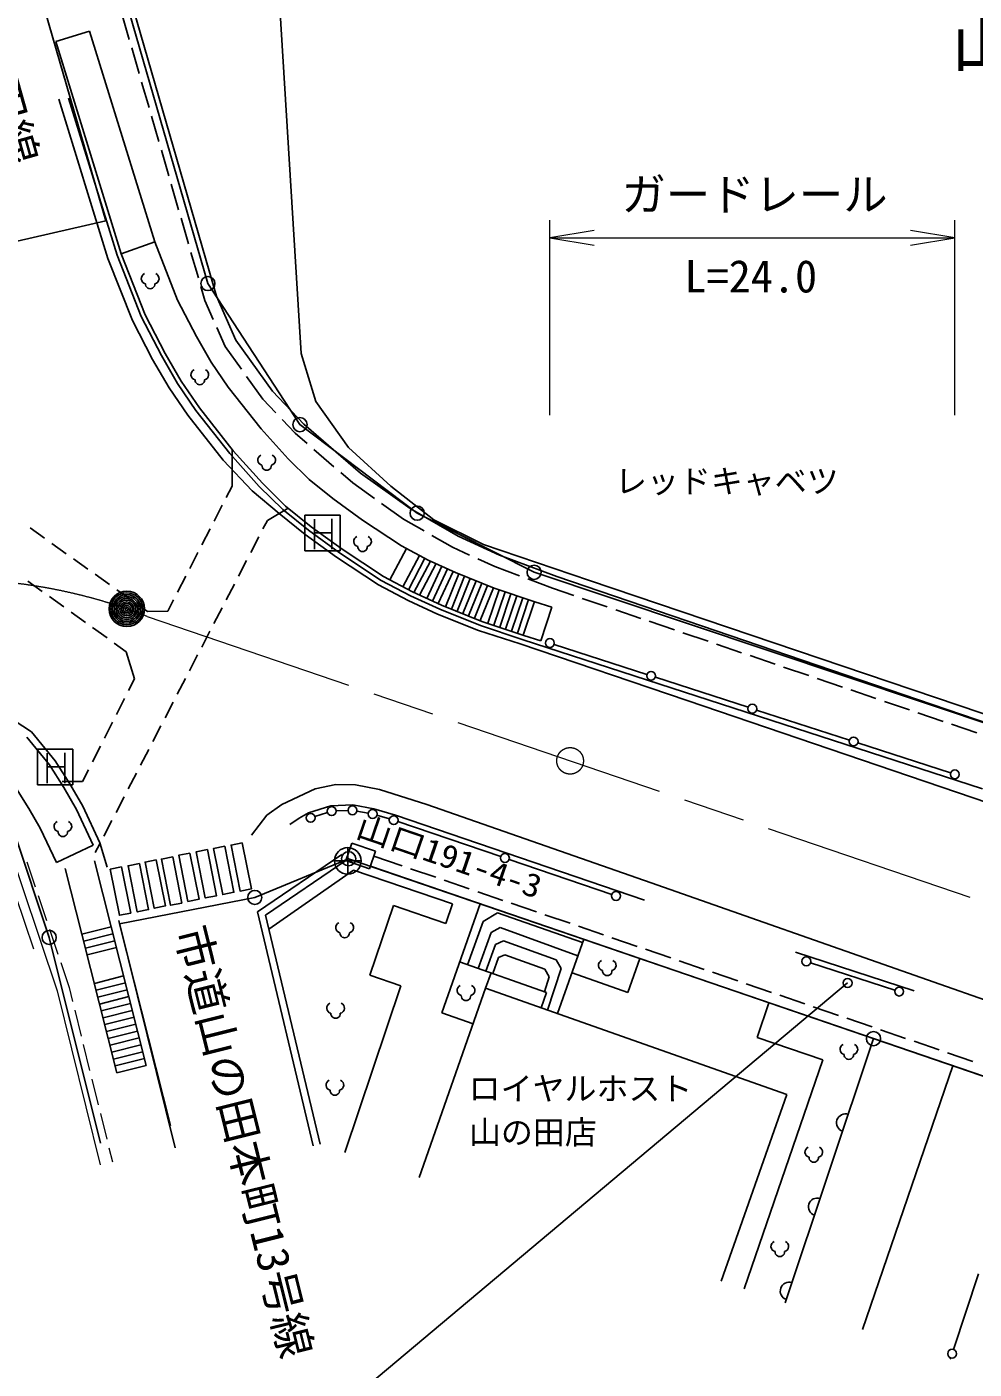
# Model space of a CAD drawing. Units: millimetres, scale not verified. Extents: x 40000 to 680000, y 20000 to 380000.
# Drawn here: x 427706 to 481109, y 266228 to 341888 of the extents above; entities that cross this region are included whole.
import ezdxf
from ezdxf.enums import TextEntityAlignment as Align

# ---------------------------------------------------------------- set-up
doc = ezdxf.new("R2010")
doc.units = ezdxf.units.MM
doc.header["$LTSCALE"] = 1000
doc.linetypes.add('CHAIN', pattern=[18.5, 12, -1.5, 3.5, -1.5])
for name, color, linetype, lineweight in [('M-BGD', 7, 'Continuous', 25), ('M-BMK', 2, 'CHAIN', 13), ('M-BMK-HTXT', 7, 'Continuous', 13), ('M-BMK-ROW', 30, 'Continuous', 25), ('M-BMK-SRVR', 3, 'Continuous', 25), ('M-STR-HTXT', 7, 'Continuous', 13), ('M-STR-STR3', 7, 'Continuous', 25), ('M-STR-STRC', 7, 'Continuous', 25), ('M-WORK', 1, 'Continuous', 13)]:
    doc.layers.add(name, color=color, linetype=linetype, lineweight=lineweight)
doc.styles.add('ＭＳ ゴシック', font='')
doc.styles.get('ＭＳ ゴシック').set_extended_font_data('MS Gothic')

# ---------------------------------------------------------------- blocks, each defined once
blk = doc.blocks.new('open_arrow')
at = {"color": 0, "linetype": 'Continuous', "lineweight": -2}
blk.add_lwpolyline([(7.5, 1.25), (0, 0), (7.5, -1.25)], dxfattribs=at)

msp = doc.modelspace()

# ---------------------------------------------------------------- linework, layer by layer
at = {"layer": 'M-BGD'}
for p, q in [((443166, 323483), (441854, 344799)), ((438406, 326704), (433370, 344070)), ((433479, 341180), (433061, 342621)), ((429335, 341055), (431246, 341646)), ((434922, 329762), (431246, 341646)), ((433033, 329101), (429335, 341055)), ((434036, 339259), (433618, 340700)), ((434593, 337338), (434175, 338779)), ((432797, 329019), (430061, 337861)), ((435150, 335417), (434732, 336858)), ((435707, 333497), (435289, 334937)), ((436264, 331576), (435846, 333016)), ((436821, 329655), (436403, 331095)), ((433033, 329101), (434922, 329762)), ((436206, 326484), (434922, 329762)), ((437378, 327734), (436960, 329175)), ((434154, 325555), (432797, 329019)), ((434382, 325658), (433033, 329101)), ((437745, 326468), (437517, 327254)), ((437263, 324438), (436206, 326484)), ((438212, 325396), (437747, 326463)), ((439489, 324219), (438406, 326704)), ((435290, 323356), (434154, 325555)), ((435509, 323476), (434382, 325658)), ((438878, 323870), (438412, 324937)), ((438105, 322988), (437263, 324438)), ((439798, 322593), (438878, 323870)), ((441552, 321357), (439489, 324219)), ((435290, 323356), (436199, 321791)), ((436411, 321924), (435509, 323476)), ((444002, 320778), (443166, 323483)), ((439055, 321586), (438105, 322988)), ((437237, 320257), (436199, 321791)), ((437439, 320405), (436411, 321924)), ((440916, 319224), (439055, 321586)), ((441011, 320910), (440090, 322187)), ((441749, 320126), (441011, 320910)), ((443316, 319484), (441552, 321357)), ((439143, 317830), (437237, 320257)), ((439334, 317991), (437439, 320405)), ((445834, 318182), (444002, 320778)), ((442831, 318978), (442092, 319762)), ((446507, 316734), (443316, 319484)), ((442438, 317545), (440916, 319224)), ((443506, 318396), (442831, 318978)), ((440812, 315988), (439143, 317830)), ((440993, 316161), (439334, 317991)), ((445021, 317090), (443885, 318070)), ((448228, 316006), (445834, 318182)), ((443631, 316365), (442438, 317545)), ((444951, 315297), (443631, 316365)), ((446075, 316182), (445400, 316764)), ((449313, 314733), (446507, 316734)), ((442129, 314686), (440812, 315988)), ((442296, 314873), (440993, 316161)), ((447301, 315308), (446075, 316182)), ((450652, 314102), (448228, 316006)), ((443734, 313709), (442296, 314873)), ((446620, 314085), (444951, 315297)), ((448935, 314144), (447708, 315018)), ((443582, 313511), (442129, 314686)), ((448828, 312629), (446620, 314085)), ((450102, 313472), (448935, 314144)), ((452023, 313174), (449313, 314733)), ((453453, 312718), (450652, 314102)), ((445339, 312235), (443582, 313511)), ((445482, 312441), (443734, 313709)), ((449109, 312481), (448175, 310712)), ((450333, 311834), (448828, 312629)), ((451703, 312551), (450536, 313222)), ((452668, 312114), (451703, 312551)), ((454357, 312118), (452023, 313174)), ((459423, 310677), (453453, 312718)), ((447681, 310690), (445339, 312235)), ((447808, 310906), (445482, 312441)), ((449838, 312096), (448904, 310327)), ((450147, 311933), (449213, 310164)), ((450460, 311776), (449526, 310008)), ((451868, 311130), (450333, 311834)), ((454089, 311471), (453124, 311908)), ((457581, 310900), (454357, 312118)), ((450778, 311630), (449844, 309862)), ((451096, 311484), (450264, 309669)), ((451414, 311338), (450582, 309523)), ((451733, 311193), (450900, 309377)), ((452055, 311056), (451313, 309204)), ((454052, 310256), (451868, 311130)), ((455483, 310944), (454089, 311471)), ((449338, 309815), (447681, 310690)), ((449448, 310040), (447808, 310906)), ((452379, 310926), (451638, 309074)), ((452704, 310796), (451963, 308944)), ((453029, 310666), (452288, 308814)), ((453354, 310536), (452613, 308684)), ((453679, 310405), (452938, 308554)), ((454004, 310275), (453263, 308424)), ((456342, 309484), (454052, 310256)), ((457344, 310241), (455950, 310767)), ((458537, 309834), (457344, 310241)), ((483145, 302187), (457581, 310900)), ((459423, 310677), (490976, 300007)), ((450980, 309062), (449338, 309815)), ((451079, 309292), (449448, 310040)), ((454335, 310161), (453699, 308274)), ((454667, 310049), (454030, 308162)), ((454999, 309937), (454362, 308050)), ((455330, 309825), (454694, 307938)), ((455662, 309713), (455025, 307826)), ((455993, 309601), (455357, 307714)), ((456325, 309489), (455689, 307602)), ((457295, 309175), (456342, 309484)), ((460430, 309189), (459010, 309673)), ((453274, 308144), (450980, 309062)), ((453360, 308379), (451079, 309292)), ((457295, 309175), (456678, 307272)), ((462323, 308544), (460903, 309028)), ((453274, 308144), (455636, 307347)), ((455714, 307585), (453360, 308379)), ((464216, 307899), (462796, 308382)), ((481570, 298935), (455636, 307347)), ((456678, 307272), (455714, 307585)), ((466109, 307253), (464689, 307737)), ((468002, 306608), (466583, 307092)), ((469895, 305963), (468476, 306447)), ((471788, 305318), (470369, 305802)), ((473682, 304673), (472262, 305156)), ((475575, 304027), (474155, 304511)), ((425512, 303747), (427975, 302150)), ((477468, 303382), (476048, 303866)), ((479361, 302737), (477941, 303221)), ((427975, 302150), (429305, 300524)), ((481254, 302092), (479834, 302576)), ((427705, 301848), (428981, 300288)), ((429305, 300524), (430136, 299228)), ((428981, 300288), (429794, 299021)), ((427116, 298935), (427826, 297829)), ((429794, 299021), (430501, 297782)), ((430136, 299228), (430856, 297967)), ((427826, 297829), (428458, 296720)), ((430501, 297782), (431454, 295759)), ((430856, 297967), (431829, 295901)), ((443052, 297293), (443586, 297580)), ((443586, 297580), (444841, 297981)), ((444841, 297981), (446083, 298028)), ((446083, 298028), (447266, 297813)), ((447266, 297813), (448481, 297458)), ((448481, 297458), (462532, 292669)), ((428458, 296720), (429374, 294778)), ((442531, 296932), (443052, 297293)), ((431829, 295901), (432235, 294521)), ((445695, 294897), (446034, 295882)), ((446034, 295882), (447369, 295422)), ((431454, 295759), (429374, 294778)), ((445470, 295228), (440714, 292000)), ((447369, 295422), (447030, 294437)), ((447274, 295144), (448866, 294599)), ((430814, 290738), (429874, 294456)), ((432462, 291154), (431522, 294872)), ((445695, 294897), (441167, 291824)), ((441356, 291031), (446118, 294362)), ((447030, 294437), (445695, 294897)), ((446118, 294362), (451696, 292451)), ((447078, 294577), (486684, 281004)), ((449339, 294437), (450758, 293950)), ((451231, 293788), (452650, 293302)), ((453123, 293140), (454542, 292653)), ((448382, 292361), (447036, 288434)), ((451320, 291354), (448382, 292361)), ((451094, 286320), (453255, 292460)), ((451696, 292451), (451320, 291354)), ((455015, 292491), (456434, 292005)), ((432890, 291511), (436071, 278712)), ((440714, 292000), (443849, 278815)), ((441167, 291824), (444238, 278908)), ((452553, 289027), (453430, 291458)), ((453430, 291458), (454230, 291958)), ((454230, 291958), (459038, 290273)), ((456907, 291843), (458326, 291357)), ((430814, 290738), (432462, 291154)), ((430814, 290738), (432787, 282931)), ((430912, 290350), (432560, 290767)), ((432462, 291154), (434435, 283348)), ((453146, 288818), (453874, 290840)), ((453874, 290840), (454397, 291125)), ((454397, 291125), (458772, 289519)), ((458799, 291195), (460218, 290708)), ((460691, 290546), (462110, 290060)), ((431010, 289962), (432658, 290379)), ((431108, 289574), (432756, 289991)), ((453582, 288664), (454130, 290159)), ((454130, 290159), (454578, 290376)), ((454578, 290376), (457543, 289297)), ((457628, 286267), (459102, 290456)), ((462583, 289898), (464002, 289411)), ((457009, 287458), (452103, 289185)), ((453975, 288526), (454303, 289427)), ((454303, 289427), (454658, 289581)), ((454658, 289581), (456898, 288779)), ((457543, 289297), (457831, 288803)), ((461582, 287465), (462255, 289376)), ((464475, 289249), (465893, 288763)), ((471030, 289731), (477719, 287554)), ((431513, 287973), (433161, 288389)), ((447036, 288434), (448798, 287839)), ((453571, 287695), (453876, 288561)), ((457149, 288346), (456886, 287501)), ((456898, 288779), (457149, 288346)), ((457831, 288803), (457056, 286468)), ((458439, 288572), (461582, 287465)), ((466366, 288601), (467785, 288115)), ((431611, 287585), (433259, 288002)), ((431709, 287197), (433357, 287614)), ((448798, 287839), (445627, 278435)), ((449816, 277028), (453571, 287695)), ((453571, 287695), (470550, 281718)), ((468258, 287953), (469677, 287466)), ((431807, 286809), (433455, 287226)), ((431905, 286421), (433553, 286838)), ((457009, 287458), (456704, 286592)), ((469539, 286880), (468870, 284928)), ((470150, 287304), (471569, 286818)), ((432003, 286034), (433651, 286450)), ((432101, 285646), (433749, 286062)), ((451094, 286320), (452867, 285696)), ((472042, 286656), (473461, 286169)), ((473934, 286007), (475353, 285521)), ((432199, 285258), (433847, 285675)), ((432297, 284870), (433945, 285287)), ((475826, 285359), (477245, 284873)), ((432395, 284482), (434043, 284899)), ((432493, 284095), (434141, 284511)), ((468870, 284928), (472573, 283659)), ((475436, 284858), (470455, 269959)), ((477718, 284711), (479137, 284224)), ((432591, 283707), (434239, 284123)), ((432689, 283319), (434337, 283736)), ((479610, 284062), (481029, 283576)), ((432787, 282931), (434435, 283348)), ((472573, 283659), (468148, 270747)), ((479911, 283325), (474822, 268469)), ((470550, 281718), (466842, 271185)), ((481360, 271609), (479945, 267338)), ((479788, 266863), (479761, 266783))]:
    msp.add_line(p, q, dxfattribs=at)
for centre, radius in [((433340, 309080), 1000), ((433340, 309080), 900), ((433340, 309080), 800), ((433340, 309080), 700), ((433340, 309080), 600), ((433340, 309080), 500), ((433340, 309080), 400), ((433340, 309080), 300), ((433340, 309080), 200), ((433340, 309080), 100), ((479866, 267100), 250)]:
    msp.add_circle(centre, radius, dxfattribs=at)
for centre, radius, start, end in [((434457, 327702), 299, 113.44836, 257.2818), ((434859, 327702), 299, 282.7182, 66.55164), ((434658, 327394), 267, 176.52859, 3.47141), ((437256, 322287), 299, 113.44836, 257.2818), ((437658, 322287), 299, 282.7182, 66.55164), ((437457, 321979), 267, 176.52859, 3.47141), ((441024, 317470), 299, 113.44836, 257.2818), ((441225, 317162), 267, 176.52859, 3.47141), ((441425, 317470), 299, 282.7182, 66.55164), ((446430, 312889), 299, 113.44836, 257.2818), ((446631, 312581), 267, 176.52859, 3.47141), ((446831, 312889), 299, 282.7182, 66.55164), ((429536, 296824), 299, 113.44836, 257.2818), ((429938, 296824), 299, 282.7182, 66.55164), ((429737, 296516), 267, 176.52859, 3.47141), ((445420, 291118), 299, 113.44836, 257.2818), ((445821, 291118), 299, 282.7182, 66.55164), ((445621, 290809), 267, 176.52859, 3.47141), ((460223, 288988), 299, 113.44836, 257.2818), ((460625, 288988), 299, 282.7182, 66.55164), ((460424, 288680), 267, 176.52859, 3.47141), ((452261, 287577), 299, 113.44836, 257.2818), ((452663, 287577), 299, 282.7182, 66.55164), ((444911, 286578), 299, 113.44836, 257.2818), ((445312, 286578), 299, 282.7182, 66.55164), ((452462, 287269), 267, 176.52859, 3.47141), ((445112, 286270), 267, 176.52859, 3.47141), ((473844, 284262), 299, 113.44836, 257.2818), ((474245, 284262), 299, 282.7182, 66.55164), ((474044, 283954), 267, 176.52859, 3.47141), ((444870, 282240), 299, 113.44836, 257.2818), ((445272, 282240), 299, 282.7182, 66.55164), ((445071, 281932), 267, 176.52859, 3.47141), ((473851, 280116), 500, 71.51443, 251.51443), ((471869, 278465), 299, 113.44836, 257.2818), ((472270, 278465), 299, 282.7182, 66.55164), ((472069, 278156), 267, 176.52859, 3.47141), ((472265, 275374), 500, 71.51443, 251.51443), ((469952, 273150), 299, 113.44836, 257.2818), ((470354, 273150), 299, 282.7182, 66.55164), ((470153, 272842), 267, 176.52859, 3.47141), ((470680, 270632), 500, 71.51443, 251.51443)]:
    msp.add_arc(centre, radius, start, end, dxfattribs=at)
at = {"layer": 'M-BMK'}
msp.add_line((434489, 308654), (547991, 269907), dxfattribs=at)
msp.add_circle((458332, 300515), 750, dxfattribs=at)
msp.add_arc((423562, 280945), 29786, 68.47856, 102.72963, dxfattribs=at)
at = {"layer": 'M-BMK-ROW'}
for p, q in [((428555, 343429), (432167, 330955)), ((432167, 330955), (418660, 327865)), ((432936, 291325), (435809, 279960))]:
    msp.add_line(p, q, dxfattribs=at)
for points in [[(432911, 344690), (437913, 327418), (443100, 319466), (449712, 314478), (456302, 311144), (491505, 299370), (503489, 295327), (520916, 289236), (524322, 288048), (549062, 279616), (556068, 277218)], [(419582, 300049), (423638, 299487), (426969, 296553), (428965, 290562), (431862, 278962)], [(432936, 291325), (440555, 292817), (445845, 295000), (475436, 284858), (511005, 272692), (541918, 262128), (547667, 260144), (549937, 259388)]]:
    msp.add_lwpolyline(points, dxfattribs=at)
for centre in [(437913, 327418), (443100, 319466), (449712, 314478), (456302, 311144), (445845, 295000), (440555, 292817), (428965, 290562), (475436, 284858)]:
    msp.add_circle(centre, 400, dxfattribs=at)
at = {"layer": 'M-BMK-SRVR'}
for p, q in [((445798, 295624), (445798, 294124)), ((445048, 294874), (446548, 294874))]:
    msp.add_line(p, q, dxfattribs=at)
msp.add_circle((445798, 294874), 750, dxfattribs=at)
at = {"layer": 'M-STR-HTXT'}
for p, q in [((457191, 320000), (457191, 331000)), ((480021, 320000), (480021, 331000)), ((457191, 330000), (480021, 330000))]:
    msp.add_line(p, q, dxfattribs=at)
at = {"layer": 'M-STR-STR3'}
for p, q in [((439274, 315989), (439273, 318068)), ((439274, 315989), (438952, 315364)), ((438723, 314920), (438265, 314031)), ((441270, 314072), (442439, 314757)), ((441270, 314072), (441018, 313587)), ((427893, 313643), (428708, 313063)), ((438036, 313586), (437578, 312697)), ((429115, 312773), (429930, 312193)), ((440788, 313143), (440328, 312255)), ((430337, 311903), (431152, 311323)), ((437350, 312253), (436892, 311364)), ((440098, 311811), (439638, 310923)), ((431559, 311033), (432373, 310453)), ((427760, 310652), (428572, 310068)), ((436663, 310919), (436205, 310030)), ((439407, 310479), (438947, 309592)), ((428978, 309777), (429791, 309194)), ((432781, 310163), (433595, 309583)), ((435976, 309586), (435654, 308961)), ((430197, 308902), (431009, 308319)), ((434003, 309293), (434513, 308930)), ((434513, 308930), (435654, 308961)), ((438717, 309148), (438257, 308260)), ((431415, 308027), (432228, 307444)), ((438027, 307816), (437566, 306928)), ((432634, 307152), (433307, 306669)), ((433307, 306669), (433780, 305138)), ((437336, 306484), (436876, 305596)), ((433443, 304472), (433780, 305138)), ((436646, 305153), (436186, 304265)), ((432767, 303133), (433218, 304026)), ((435956, 303821), (435495, 302933)), ((432090, 301795), (432541, 302687)), ((435265, 302489), (434805, 301601)), ((431413, 300456), (431865, 301348)), ((434575, 301157), (434115, 300270)), ((430851, 299344), (431188, 300010)), ((433885, 299826), (433424, 298938)), ((429691, 299348), (430851, 299344)), ((433194, 298494), (432734, 297606)), ((432504, 297162), (432044, 296275)), ((431813, 295831), (431562, 295346))]:
    msp.add_line(p, q, dxfattribs=at)
at = {"layer": 'M-STR-STRC'}
for p, q in [((429507, 337817), (432280, 328840)), ((432280, 328840), (433656, 325336)), ((433656, 325336), (434781, 323143)), ((434781, 323143), (435725, 321544)), ((435725, 321544), (436777, 320001)), ((436777, 320001), (438782, 317469)), ((438782, 317469), (440417, 315738)), ((441929, 314462), (440417, 315738)), ((443399, 313273), (441929, 314462)), ((443373, 314360), (443373, 312360)), ((445373, 314360), (443373, 314360)), ((443914, 312445), (443914, 314144)), ((444905, 314155), (444905, 312450)), ((445373, 312360), (445373, 314360)), ((445168, 311988), (443399, 313273)), ((443914, 313360), (444905, 313360)), ((443373, 312360), (445373, 312360)), ((447528, 310432), (445168, 311988)), ((449205, 309546), (447528, 310432)), ((450862, 308786), (449205, 309546)), ((453162, 307866), (450862, 308786)), ((455522, 307104), (453162, 307866)), ((464924, 303914), (455522, 307104)), ((462661, 305384), (457429, 307081)), ((468368, 303533), (463137, 305230)), ((464924, 303914), (488709, 295815)), ((474076, 301682), (468844, 303379)), ((430307, 301169), (428307, 301169)), ((428307, 301169), (428307, 299169)), ((430307, 299169), (430307, 301169)), ((479783, 299831), (474551, 301527)), ((428848, 299254), (428848, 300954)), ((429839, 300965), (429839, 299260)), ((428848, 300169), (429839, 300169)), ((428307, 299169), (430307, 299169)), ((442080, 298063), (443965, 298941)), ((443965, 298941), (445117, 299176)), ((445117, 299176), (446234, 299155)), ((446234, 299155), (447595, 298894)), ((447595, 298894), (450253, 298060)), ((440374, 296329), (441237, 297461)), ((441237, 297461), (442080, 298063)), ((443942, 297379), (444655, 297607)), ((445143, 297692), (445812, 297718)), ((446307, 297682), (446951, 297565)), ((447437, 297450), (448150, 297242)), ((450253, 298060), (462904, 293642)), ((448627, 297092), (454419, 295117)), ((454892, 294956), (460684, 292982)), ((462904, 293642), (478099, 288296)), ((471888, 289136), (476643, 287589)), ((500215, 280558), (478099, 288296)), ((440000, 259500), (473975, 287997))]:
    msp.add_line(p, q, dxfattribs=at)
for points in [[(439852, 295897), (440367, 293298), (439731, 293171), (439216, 295771)], [(435929, 295102), (436443, 292503), (435808, 292377), (435293, 294977)], [(436902, 295318), (437420, 292717), (436784, 292593), (436269, 295192)], [(437886, 295511), (438401, 292912), (437765, 292785), (437250, 295385)], [(438869, 295704), (439384, 293105), (438748, 292978), (438233, 295578)], [(433043, 294535), (433560, 291934), (432923, 291808), (432408, 294407)], [(434053, 294728), (434569, 292129), (433933, 292001), (433417, 294602)], [(435005, 294936), (435522, 292337), (434885, 292211), (434370, 294810)]]:
    msp.add_lwpolyline(points, close=True, dxfattribs=at)
for centre in [(457191, 307158), (462899, 305307), (468606, 303456), (474313, 301605), (480021, 299753), (443704, 297303), (444893, 297683), (446062, 297727), (447197, 297520), (448390, 297172), (454656, 295037), (460921, 292901), (471650, 289213), (473975, 287997), (476880, 287511)]:
    msp.add_circle(centre, 250, dxfattribs=at)
at = {"layer": 'M-WORK'}
for p, q in [((425950, 296212), (428080, 289920)), ((426458, 296353), (429415, 287543)), ((427708, 294828), (428185, 293406)), ((428344, 292932), (428822, 291510)), ((428981, 291036), (429458, 289614)), ((429617, 289140), (430088, 287739)), ((429415, 287543), (431848, 277738)), ((430088, 287739), (430284, 286947)), ((430405, 286462), (430766, 285006)), ((430886, 284521), (431248, 283065)), ((431368, 282580), (431729, 281124)), ((431850, 280639), (432211, 279183)), ((432331, 278698), (432528, 277906))]:
    msp.add_line(p, q, dxfattribs=at)

# ---------------------------------------------------------------- block references
at = {"layer": 'M-STR-HTXT', "xscale": 333, "yscale": 333}
msp.add_blockref('open_arrow', (457191, 330000), dxfattribs=at)
at = {"layer": 'M-STR-HTXT', "xscale": 333, "yscale": 333, "rotation": 180}
msp.add_blockref('open_arrow', (480021, 330000), dxfattribs=at)

# ---------------------------------------------------------------- texts
at = {"layer": 'M-BGD', "style": 'ＭＳ ゴシック'}
for s, p in [('レッドキャベツ', (467168, 316279)), ('ロイヤルホスト', (458917, 282046)), ('山の田店', (456231, 279580))]:
    msp.add_text(s, height=1320, dxfattribs=at).set_placement(p, align=Align.MIDDLE_CENTER)
at = {"layer": 'M-BMK-HTXT', "style": 'ＭＳ ゴシック'}
for s, rotation, p in [('市道汐入・山の田線', 285.705, (424478, 345010)), ('市道山の田本町13号線', 283.957, (439959, 279060))]:
    msp.add_text(s, height=1833, rotation=rotation, dxfattribs=at).set_placement(p, align=Align.MIDDLE_CENTER)
msp.add_text('山の田本町', height=2566, dxfattribs=at).set_placement((488608, 340926), align=Align.MIDDLE_CENTER)
at = {"layer": 'M-BMK-SRVR', "style": 'ＭＳ ゴシック', "width": 1.1}
msp.add_text('山口191-4-3', height=1320, rotation=341.083, dxfattribs=at).set_placement((446034, 295882), align=Align.BOTTOM_LEFT)
at = {"layer": 'M-STR-HTXT', "style": 'ＭＳ ゴシック'}
msp.add_text('ガードレール', height=1833, dxfattribs=at).set_placement((468731, 332443), align=Align.MIDDLE_CENTER)
msp.add_text('L=24.0', height=1833, dxfattribs=at).set_placement((468517, 326365), align=Align.BOTTOM_CENTER)

doc.saveas('drawing.dxf')
